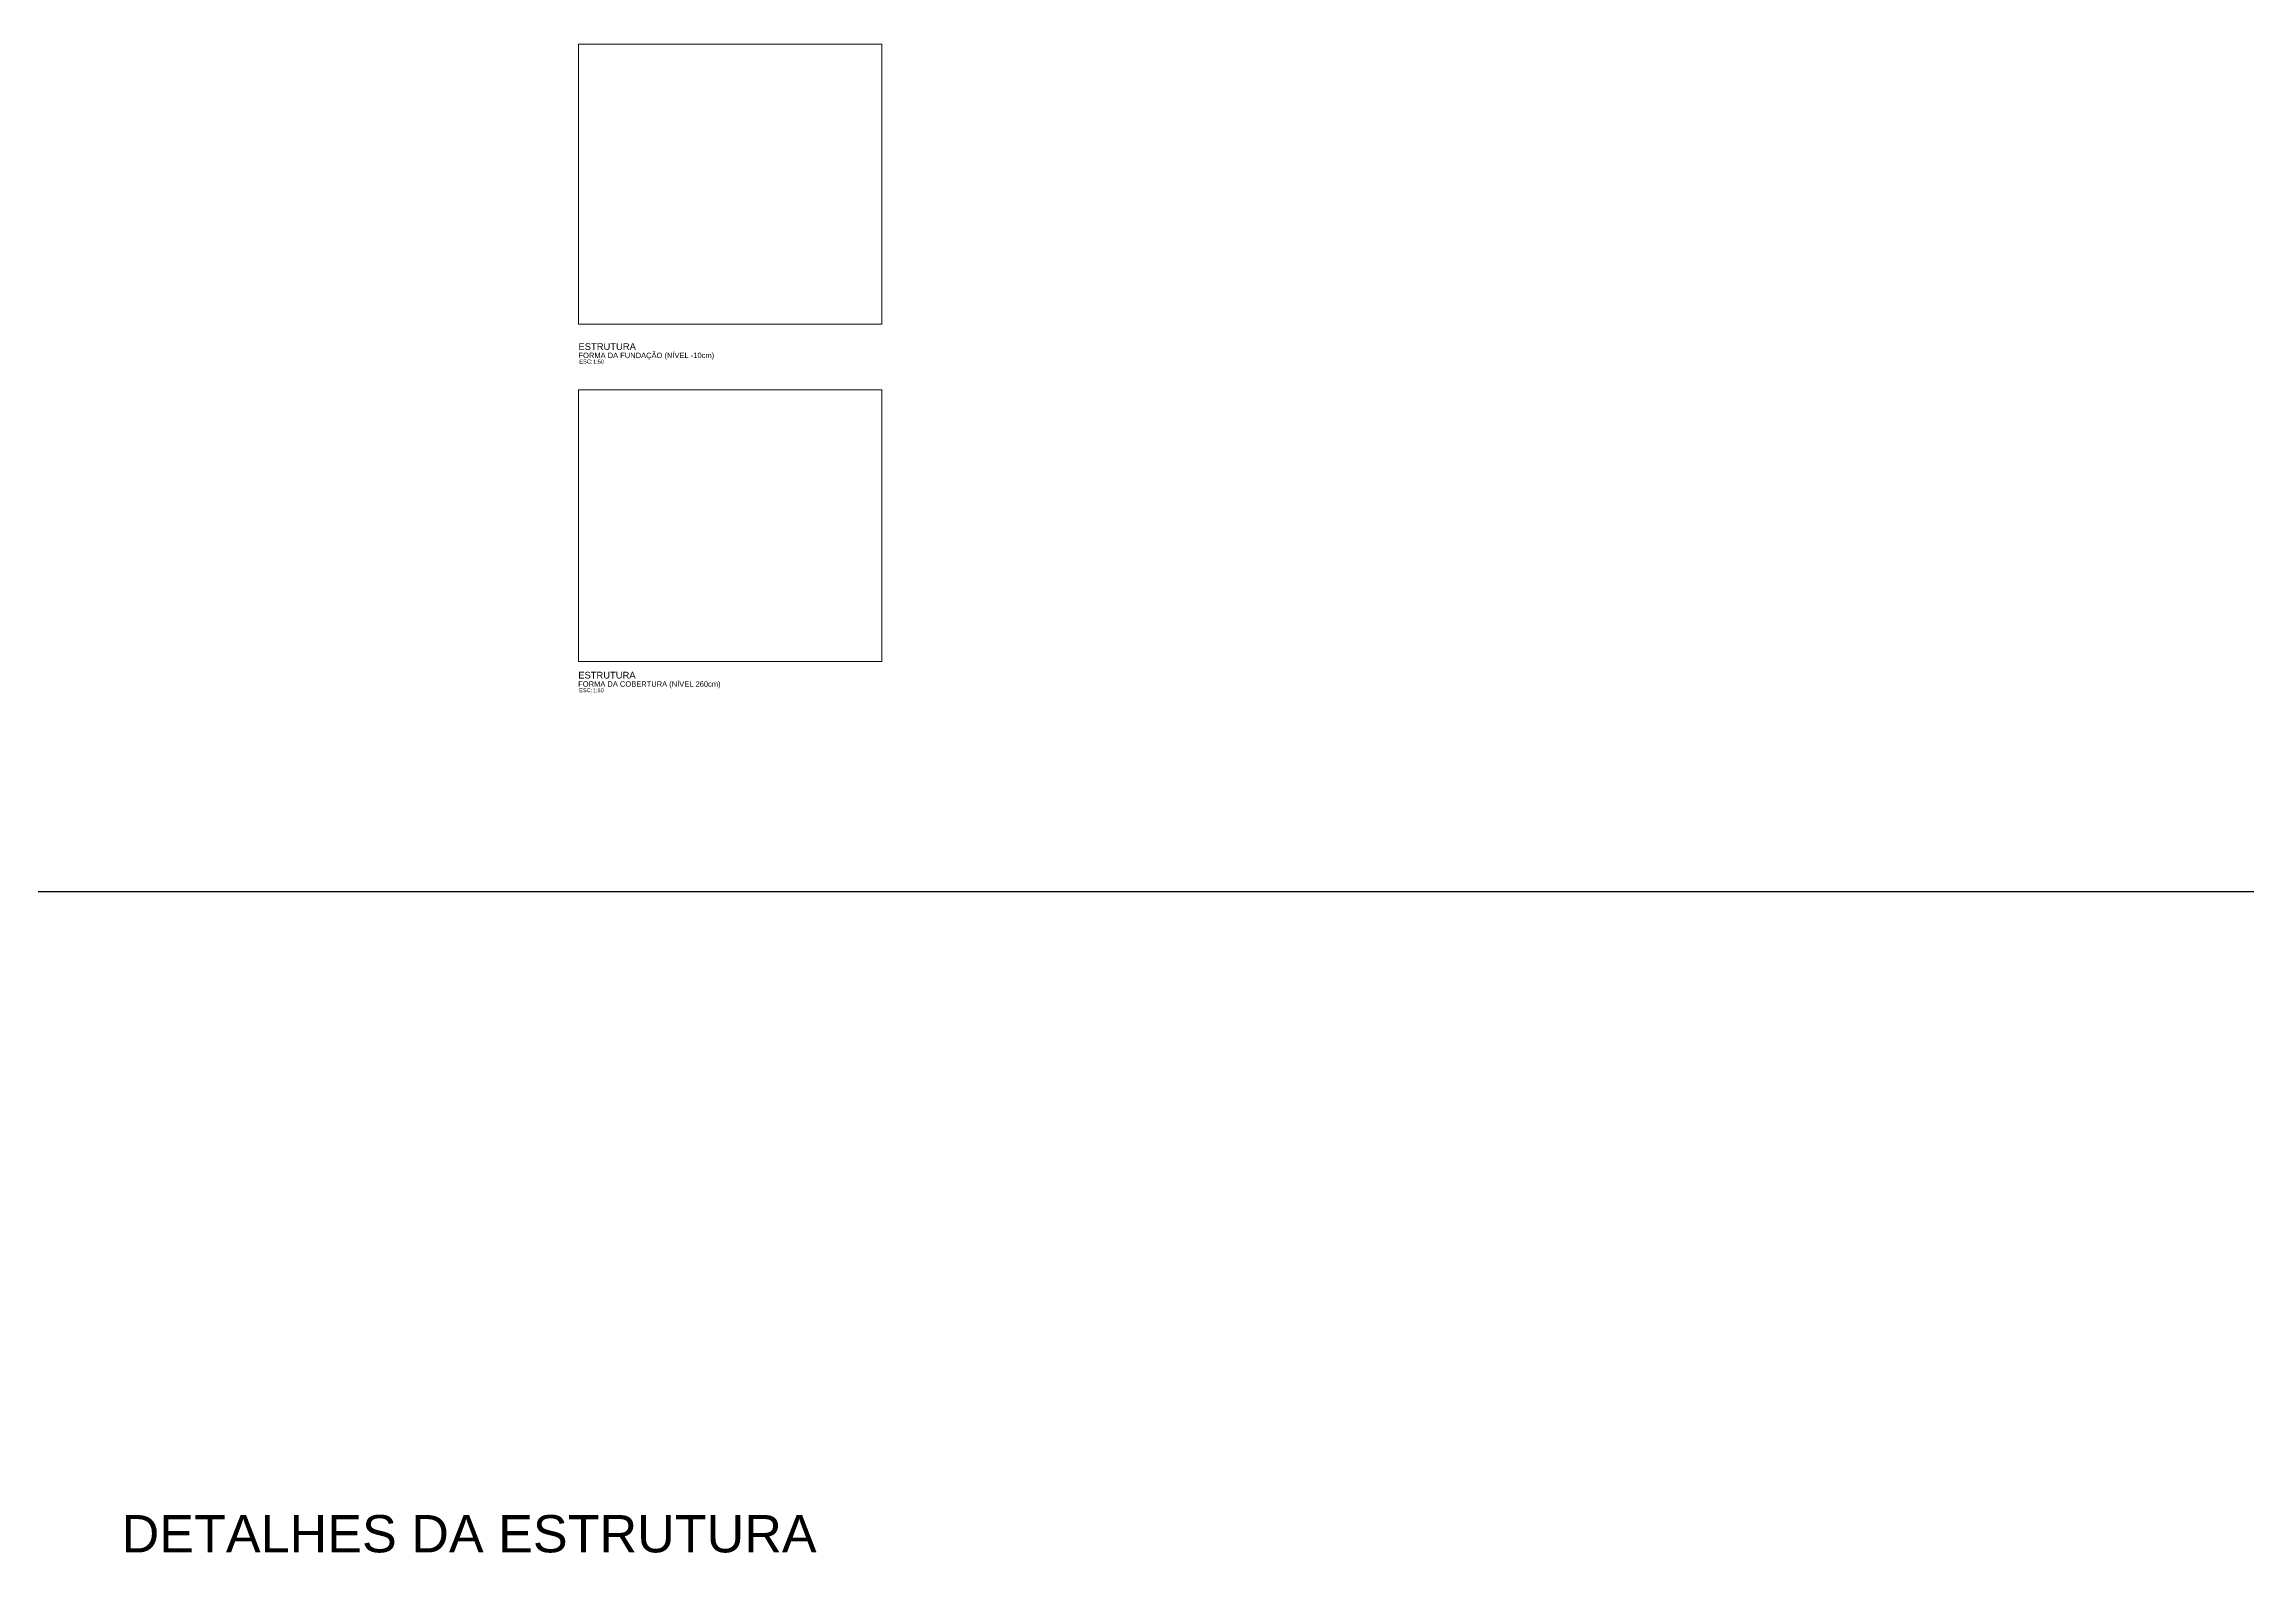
# Model space of a CAD drawing. Header units: inches. Extents: x -413 to -271, y -70 to 27.
# Drawn here: x -356.42 to -315.46, y -1.38 to 27.13 of the extents above; entities that cross this region are included whole.
import ezdxf
from ezdxf.enums import TextEntityAlignment as Align

# ---------------------------------------------------------------- set-up
doc = ezdxf.new("R2010")
doc.units = ezdxf.units.IN
doc.header["$MEASUREMENT"] = 0
for name, color, linetype in [('ARQ-TXT-02', 2, 'Continuous'), ('ARQ-TXT-03', 3, 'Continuous'), ('ARQ-TXT-04', 4, 'Continuous'), ('ARQ-TXT-SMB', 4, 'Continuous'), ('ELE-VT3', 30, 'Continuous'), ('FO-TÍTULOS', 1, 'Continuous')]:
    doc.layers.add(name, color=color, linetype=linetype)
doc.layers.add('QUAD_LIMITES', color=2, linetype='Continuous', lineweight=0)
doc.styles.add('Arial', font='ARIALUNI.ttf')

# ---------------------------------------------------------------- blocks, each defined once
blk = doc.blocks.new('*U497')
at = {"layer": 'ARQ-TXT-02', "insert": (0.016, 0.158), "char_height": 0.075, "attachment_point": 1, "style": 'Arial'}
blk.add_mtext_dynamic_manual_height_columns('ESC:', width=0.00229, gutter_width=0.417, heights=[0], dxfattribs=at)
at = {"layer": 'ARQ-TXT-02', "style": 'Arial'}
blk.add_attdef('ESCALA', (0.271, 0.08), '', height=0.075, dxfattribs=at)
at = {"layer": 'ARQ-TXT-03', "style": 'Arial'}
blk.add_attdef('DESENHO', (0, 0.185), '', height=0.1, dxfattribs=at)
at = {"layer": 'ARQ-TXT-04', "style": 'Arial'}
blk.add_attdef('MATÉRIA', text='', height=0.125, dxfattribs=at).set_placement((0, 0.299), align=Align.BOTTOM_LEFT)

msp = doc.modelspace()

# ---------------------------------------------------------------- linework, layer by layer
at = {"layer": 'ELE-VT3', "linetype": 'ByBlock'}
msp.add_lwpolyline([(-409.077, 11.376), (-271.382, 11.376), (-271.382, -29.078), (-409.077, -29.078)], close=True, dxfattribs=at)
at = {"layer": 'QUAD_LIMITES'}
for points in [[(-346.485, 27.126), (-340.849, 27.126), (-340.849, 21.918), (-346.485, 21.918)], [(-346.485, 20.701), (-340.849, 20.701), (-340.849, 15.653), (-346.485, 15.653)]]:
    msp.add_lwpolyline(points, close=True, dxfattribs=at)

# ---------------------------------------------------------------- block references
at = {"layer": 'ARQ-TXT-SMB'}
for p, values in [((-346.488, 21.106), {'ESCALA': '1:50', 'DESENHO': 'FORMA DA FUNDAÇÃO (NÍVEL -10cm)', 'MATÉRIA': 'ESTRUTURA'}), ((-346.493, 14.999), {'ESCALA': '1:50', 'DESENHO': 'FORMA DA COBERTURA (NÍVEL 260cm)', 'MATÉRIA': 'ESTRUTURA'})]:
    msp.add_blockref('*U497', p, dxfattribs=at).add_auto_attribs(values)

# ---------------------------------------------------------------- texts
at = {"layer": 'FO-TÍTULOS', "color": 4, "style": 'Arial'}
msp.add_text('DETALHES DA ESTRUTURA', height=0.69349, dxfattribs=at).set_placement((-342.061, -0.904), align=Align.RIGHT)

doc.saveas('drawing.dxf')
